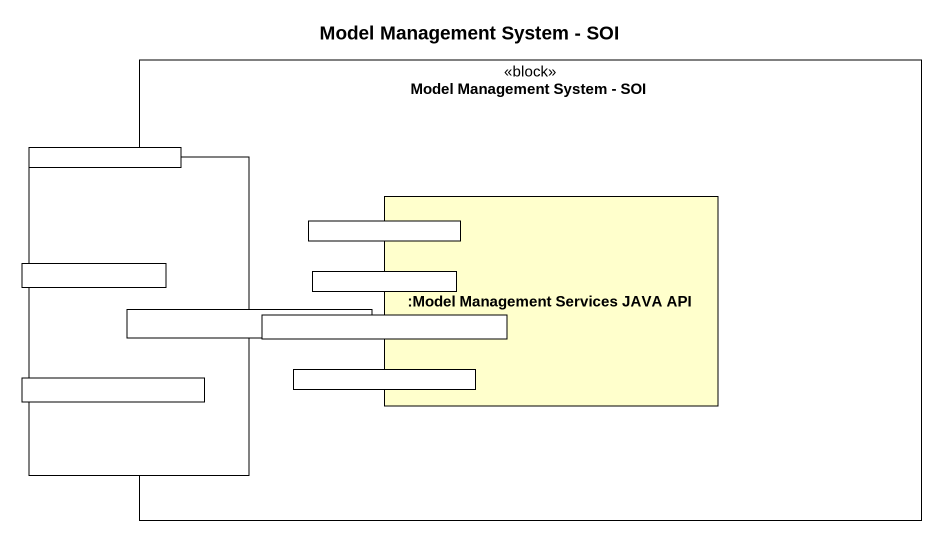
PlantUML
@startuml
title Model Management System - SOI
rectangle "Model Management System - SOI" as Model_Management_System_SOI <<block>> {
  port " " as port1
  port " " as port2
  rectangle ":Model Management Services JAVA API" as Model_Management_Services {
    port " " as port4
    port " " as port6
    port " " as port7
    port " " as port9
  }
  port " " as port3
  port " " as port5
  port " " as port8
}
@enduml
